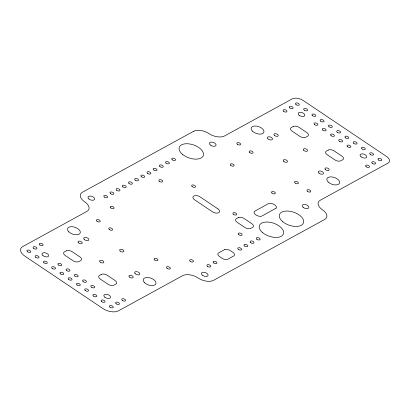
<?xml version="1.0" encoding="UTF-8"?>
<svg xmlns="http://www.w3.org/2000/svg" width="410" height="410" viewBox="0 0 410 410"><rect width="100%" height="100%" fill="white"/><g stroke="black" fill="none" stroke-linecap="round" stroke-linejoin="round"><path stroke-width="0.61" d="M276.073 208.162L262.103 215.957A4.418 2.393 18.9 0 1 256.153 215.065A8.508 4.607 18.9 0 1 255.317 214.481A4.418 2.393 18.9 0 1 254.882 211.109L268.309 203.749A4.418 2.393 18.9 0 1 273.793 204.354A8.508 4.607 18.9 0 1 275.095 205.231A4.418 2.393 18.9 0 1 276.073 208.162M193.561 131.318L82.441 192.213A11.511 6.237 18.9 0 0 84.675 201.807A11.511 6.237 18.9 0 1 86.91 211.401L22.709 246.584A11.511 6.237 18.9 0 0 24.938 256.178L102.9 308.54A11.511 6.237 18.9 0 0 118.403 310.862L182.604 275.679A11.511 6.237 18.9 0 1 198.107 277.995A11.511 6.237 18.9 0 0 213.61 280.317L324.73 219.422A11.511 6.237 18.9 0 0 322.496 209.828L320.61 208.336A11.511 6.237 18.9 0 1 320.266 200.234L388.014 163.103A8.031 4.351 18.9 0 0 386.456 156.41L303.133 100.45A8.031 4.351 18.9 0 0 292.32 98.83L224.567 135.956A11.511 6.237 18.9 0 1 209.064 133.639A11.511 6.237 18.9 0 0 193.561 131.318M66.302 250.864L64.452 251.878A4.418 2.393 18.9 0 0 65.308 255.563L72.939 260.688A4.418 2.393 18.9 0 0 78.889 261.58L80.739 260.565A4.418 2.393 18.9 0 0 79.883 256.88L72.252 251.755A4.418 2.393 18.9 0 0 66.302 250.864M293.196 126.521L291.341 127.536A4.418 2.393 18.9 0 0 292.197 131.22L299.828 136.345A4.418 2.393 18.9 0 0 305.778 137.237L307.633 136.217A4.418 2.393 18.9 0 0 306.772 132.538L299.141 127.413A4.418 2.393 18.9 0 0 293.196 126.521M101.362 274.413L99.512 275.433A4.418 2.393 18.9 0 0 100.368 279.113L107.999 284.238A4.418 2.393 18.9 0 0 113.949 285.129L115.799 284.115A4.418 2.393 18.9 0 0 114.943 280.43L107.312 275.305A4.418 2.393 18.9 0 0 101.362 274.413M328.256 150.07L326.401 151.085A4.418 2.393 18.9 0 0 327.262 154.77L334.888 159.895A4.418 2.393 18.9 0 0 340.838 160.787L342.693 159.772A4.418 2.393 18.9 0 0 341.837 156.087L334.206 150.962A4.418 2.393 18.9 0 0 328.256 150.07M238.23 217.648L236.375 218.663A4.418 2.393 18.9 0 0 237.231 222.343L244.862 227.468A4.418 2.393 18.9 0 0 250.812 228.36L252.668 227.345A4.418 2.393 18.9 0 0 251.812 223.665L244.181 218.535A4.418 2.393 18.9 0 0 238.23 217.648M224.383 249.762L218.673 252.888A4.418 2.393 18.9 0 0 219.529 256.573L222.005 258.233A4.418 2.393 18.9 0 0 227.955 259.125L233.664 255.994A4.418 2.393 18.9 0 0 234.171 253.641L233.92 253.293A4.418 2.393 18.9 0 0 232.808 252.314L230.333 250.648A4.418 2.393 18.9 0 0 224.383 249.762M217.941 208.895L199.998 196.841A4.418 2.393 18.9 0 0 194.048 195.954A8.508 4.607 18.9 0 0 193.433 196.323A4.418 2.393 18.9 0 0 194.596 199.803L212.539 211.852A4.418 2.393 18.9 0 0 218.489 212.744A8.508 4.607 18.9 0 0 218.796 212.575A4.418 2.393 18.9 0 0 217.941 208.895M167.08 268.34A2.009 1.087 18.9 0 0 170.299 268.565A2.009 1.087 18.9 0 0 167.905 266.638A2.009 1.087 18.9 0 0 167.08 268.34M104.863 297.224A3.48 1.886 18.9 0 0 110.444 297.614A3.48 1.886 18.9 0 0 106.298 294.272A3.48 1.886 18.9 0 0 104.863 297.224M42.988 255.671A3.48 1.886 18.9 0 0 48.575 256.055A3.48 1.886 18.9 0 0 44.423 252.714A3.48 1.886 18.9 0 0 42.988 255.671M299.177 115.271A3.48 1.886 18.9 0 0 304.758 115.661A3.48 1.886 18.9 0 0 300.607 112.319A3.48 1.886 18.9 0 0 299.177 115.271M274.444 135.382A2.209 1.194 18.9 0 0 278.088 135.925A2.209 1.194 18.9 0 0 275.812 133.701A2.209 1.194 18.9 0 0 274.444 135.382M325.386 169.596A2.209 1.194 18.9 0 0 329.03 170.145A2.209 1.194 18.9 0 0 326.749 167.915A2.209 1.194 18.9 0 0 325.386 169.596M267.914 138.846A2.675 1.45 18.9 0 0 272.332 139.508A2.675 1.45 18.9 0 0 269.575 136.807A2.675 1.45 18.9 0 0 267.914 138.846M318.857 173.061A2.675 1.45 18.9 0 0 323.275 173.722A2.675 1.45 18.9 0 0 320.512 171.026A2.675 1.45 18.9 0 0 318.857 173.061M303.21 207.393A3.48 1.886 18.9 0 0 308.791 207.783A3.48 1.886 18.9 0 0 304.64 204.441A3.48 1.886 18.9 0 0 303.21 207.393M202.407 275.212A3.48 1.886 18.9 0 0 207.988 275.602A3.48 1.886 18.9 0 0 203.837 272.26A3.48 1.886 18.9 0 0 202.407 275.212M88.97 199.024A3.48 1.886 18.9 0 0 94.556 199.414A3.48 1.886 18.9 0 0 90.405 196.072A3.48 1.886 18.9 0 0 88.97 199.024M84.265 239.491A2.675 1.45 18.9 0 0 88.683 240.152A2.675 1.45 18.9 0 0 85.921 237.457A2.675 1.45 18.9 0 0 84.265 239.491M135.208 273.706A2.675 1.45 18.9 0 0 139.62 274.367A2.675 1.45 18.9 0 0 136.863 271.671A2.675 1.45 18.9 0 0 135.208 273.706M78.448 242.792A2.209 1.194 18.9 0 0 82.087 243.34A2.209 1.194 18.9 0 0 79.812 241.116A2.209 1.194 18.9 0 0 78.448 242.792M129.386 277.011A2.209 1.194 18.9 0 0 133.03 277.555A2.209 1.194 18.9 0 0 130.754 275.33A2.209 1.194 18.9 0 0 129.386 277.011M210.402 145.058A3.48 1.886 18.9 0 0 215.983 145.442A3.48 1.886 18.9 0 0 211.832 142.101A3.48 1.886 18.9 0 0 210.402 145.058M361.046 156.83A3.48 1.886 18.9 0 0 366.632 157.22A3.48 1.886 18.9 0 0 362.481 153.878A3.48 1.886 18.9 0 0 361.046 156.83M230.661 165.338A2.009 1.087 18.9 0 0 233.972 165.83A2.009 1.087 18.9 0 0 231.906 163.81A2.009 1.087 18.9 0 0 230.661 165.338M192.08 186.478A2.009 1.087 18.9 0 0 195.391 186.975A2.009 1.087 18.9 0 0 193.325 184.951A2.009 1.087 18.9 0 0 192.08 186.478M271.912 193.038A2.009 1.087 18.9 0 0 275.223 193.535A2.009 1.087 18.9 0 0 273.152 191.511A2.009 1.087 18.9 0 0 271.912 193.038M233.326 214.184A2.009 1.087 18.9 0 0 236.642 214.681A2.009 1.087 18.9 0 0 234.571 212.657A2.009 1.087 18.9 0 0 233.326 214.184M238.646 234.54A2.009 1.087 18.9 0 0 241.956 235.032A2.009 1.087 18.9 0 0 239.891 233.013A2.009 1.087 18.9 0 0 238.646 234.54M159.244 181.205A2.009 1.087 18.9 0 0 162.555 181.702A2.009 1.087 18.9 0 0 160.489 179.677A2.009 1.087 18.9 0 0 159.244 181.205M110.628 207.849A2.009 1.087 18.9 0 0 113.944 208.341A2.009 1.087 18.9 0 0 111.874 206.322A2.009 1.087 18.9 0 0 110.628 207.849M190.035 261.18A2.009 1.087 18.9 0 0 193.346 261.677A2.009 1.087 18.9 0 0 191.275 259.653A2.009 1.087 18.9 0 0 190.035 261.18M303.774 150.373A2.209 1.194 18.9 0 0 307.413 150.921A2.209 1.194 18.9 0 0 305.137 148.697A2.209 1.194 18.9 0 0 303.774 150.373M283.71 161.371A2.209 1.194 18.9 0 0 287.354 161.914A2.209 1.194 18.9 0 0 285.078 159.69A2.209 1.194 18.9 0 0 283.71 161.371M100.06 262.016A2.209 1.194 18.9 0 0 103.704 262.559A2.209 1.194 18.9 0 0 101.424 260.335A2.209 1.194 18.9 0 0 100.06 262.016M120.12 251.022A2.209 1.194 18.9 0 0 123.764 251.566A2.209 1.194 18.9 0 0 121.488 249.341A2.209 1.194 18.9 0 0 120.12 251.022M328.195 182.06A6.693 3.623 18.9 0 0 339.234 183.711A6.693 3.623 18.9 0 0 332.341 176.971A6.693 3.623 18.9 0 0 328.195 182.06M252.504 131.22A6.693 3.623 18.9 0 0 263.543 132.871A6.693 3.623 18.9 0 0 256.65 126.131A6.693 3.623 18.9 0 0 252.504 131.22M68.854 231.865A6.693 3.623 18.9 0 0 79.894 233.521A6.693 3.623 18.9 0 0 72.995 226.776A6.693 3.623 18.9 0 0 68.854 231.865M144.546 282.705A6.693 3.623 18.9 0 0 155.585 284.356A6.693 3.623 18.9 0 0 148.686 277.616A6.693 3.623 18.9 0 0 144.546 282.705M329.025 126.767A2.009 1.087 18.9 0 0 332.243 126.987A2.009 1.087 18.9 0 0 329.85 125.06A2.009 1.087 18.9 0 0 329.025 126.767M337.271 132.307A2.009 1.087 18.9 0 0 340.495 132.532A2.009 1.087 18.9 0 0 338.101 130.6A2.009 1.087 18.9 0 0 337.271 132.307M345.522 137.847A2.009 1.087 18.9 0 0 348.746 138.073A2.009 1.087 18.9 0 0 346.347 136.146A2.009 1.087 18.9 0 0 345.522 137.847M304.276 110.141A2.009 1.087 18.9 0 0 307.495 110.367A2.009 1.087 18.9 0 0 305.101 108.44A2.009 1.087 18.9 0 0 304.276 110.141M312.522 115.681A2.009 1.087 18.9 0 0 315.746 115.907A2.009 1.087 18.9 0 0 313.353 113.98A2.009 1.087 18.9 0 0 312.522 115.681M320.774 121.222A2.009 1.087 18.9 0 0 323.997 121.447A2.009 1.087 18.9 0 0 321.599 119.52A2.009 1.087 18.9 0 0 320.774 121.222M353.774 143.387A2.009 1.087 18.9 0 0 356.992 143.613A2.009 1.087 18.9 0 0 354.599 141.686A2.009 1.087 18.9 0 0 353.774 143.387M362.02 148.927A2.009 1.087 18.9 0 0 365.243 149.153A2.009 1.087 18.9 0 0 362.85 147.226A2.009 1.087 18.9 0 0 362.02 148.927M370.271 154.473A2.009 1.087 18.9 0 0 373.495 154.693A2.009 1.087 18.9 0 0 371.101 152.766A2.009 1.087 18.9 0 0 370.271 154.473M378.522 160.013A2.009 1.087 18.9 0 0 381.741 160.233A2.009 1.087 18.9 0 0 379.347 158.306A2.009 1.087 18.9 0 0 378.522 160.013M296.025 104.601A2.009 1.087 18.9 0 0 299.249 104.827A2.009 1.087 18.9 0 0 296.85 102.9A2.009 1.087 18.9 0 0 296.025 104.601M314.603 124.609A2.009 1.087 18.9 0 0 317.822 124.83A2.009 1.087 18.9 0 0 315.428 122.903A2.009 1.087 18.9 0 0 314.603 124.609M322.849 130.149A2.009 1.087 18.9 0 0 326.073 130.37A2.009 1.087 18.9 0 0 323.68 128.443A2.009 1.087 18.9 0 0 322.849 130.149M331.101 135.689A2.009 1.087 18.9 0 0 334.324 135.915A2.009 1.087 18.9 0 0 331.926 133.988A2.009 1.087 18.9 0 0 331.101 135.689M339.352 141.23A2.009 1.087 18.9 0 0 342.57 141.455A2.009 1.087 18.9 0 0 340.177 139.528A2.009 1.087 18.9 0 0 339.352 141.23M347.598 146.77A2.009 1.087 18.9 0 0 350.822 146.995A2.009 1.087 18.9 0 0 348.428 145.068A2.009 1.087 18.9 0 0 347.598 146.77M91.415 287.169A2.009 1.087 18.9 0 0 94.638 287.395A2.009 1.087 18.9 0 0 92.24 285.462A2.009 1.087 18.9 0 0 91.415 287.169M83.163 281.629A2.009 1.087 18.9 0 0 86.387 281.849A2.009 1.087 18.9 0 0 83.994 279.922A2.009 1.087 18.9 0 0 83.163 281.629M66.666 270.544A2.009 1.087 18.9 0 0 69.89 270.769A2.009 1.087 18.9 0 0 67.491 268.842A2.009 1.087 18.9 0 0 66.666 270.544M74.917 276.084A2.009 1.087 18.9 0 0 78.136 276.309A2.009 1.087 18.9 0 0 75.742 274.382A2.009 1.087 18.9 0 0 74.917 276.084M109.993 307.172A2.009 1.087 18.9 0 0 113.211 307.397A2.009 1.087 18.9 0 0 110.818 305.47A2.009 1.087 18.9 0 0 109.993 307.172M58.415 265.003A2.009 1.087 18.9 0 0 61.638 265.229A2.009 1.087 18.9 0 0 59.245 263.302A2.009 1.087 18.9 0 0 58.415 265.003M101.742 301.632A2.009 1.087 18.9 0 0 104.96 301.857A2.009 1.087 18.9 0 0 102.567 299.93A2.009 1.087 18.9 0 0 101.742 301.632M93.49 296.092A2.009 1.087 18.9 0 0 96.714 296.317A2.009 1.087 18.9 0 0 94.32 294.39A2.009 1.087 18.9 0 0 93.49 296.092M85.244 290.552A2.009 1.087 18.9 0 0 88.463 290.777A2.009 1.087 18.9 0 0 86.069 288.85A2.009 1.087 18.9 0 0 85.244 290.552M76.993 285.011A2.009 1.087 18.9 0 0 80.211 285.232A2.009 1.087 18.9 0 0 77.818 283.305A2.009 1.087 18.9 0 0 76.993 285.011M68.742 279.471A2.009 1.087 18.9 0 0 71.965 279.692A2.009 1.087 18.9 0 0 69.567 277.765A2.009 1.087 18.9 0 0 68.742 279.471M60.49 273.926A2.009 1.087 18.9 0 0 63.714 274.152A2.009 1.087 18.9 0 0 61.321 272.225A2.009 1.087 18.9 0 0 60.49 273.926M52.244 268.386A2.009 1.087 18.9 0 0 55.463 268.611A2.009 1.087 18.9 0 0 53.069 266.684A2.009 1.087 18.9 0 0 52.244 268.386M35.742 257.306A2.009 1.087 18.9 0 0 38.965 257.531A2.009 1.087 18.9 0 0 36.572 255.599A2.009 1.087 18.9 0 0 35.742 257.306M43.993 262.846A2.009 1.087 18.9 0 0 47.217 263.071A2.009 1.087 18.9 0 0 44.818 261.144A2.009 1.087 18.9 0 0 43.993 262.846M27.496 251.766A2.009 1.087 18.9 0 0 30.714 251.986A2.009 1.087 18.9 0 0 28.321 250.059A2.009 1.087 18.9 0 0 27.496 251.766M116.163 303.789A2.009 1.087 18.9 0 0 119.387 304.015A2.009 1.087 18.9 0 0 116.988 302.088A2.009 1.087 18.9 0 0 116.163 303.789M33.666 248.383A2.009 1.087 18.9 0 0 36.89 248.603A2.009 1.087 18.9 0 0 34.496 246.676A2.009 1.087 18.9 0 0 33.666 248.383M122.339 300.407A2.009 1.087 18.9 0 0 125.557 300.632A2.009 1.087 18.9 0 0 123.164 298.705A2.009 1.087 18.9 0 0 122.339 300.407M372.347 163.395A2.009 1.087 18.9 0 0 375.57 163.621A2.009 1.087 18.9 0 0 373.177 161.689A2.009 1.087 18.9 0 0 372.347 163.395M39.842 244.995A2.009 1.087 18.9 0 0 43.06 245.221A2.009 1.087 18.9 0 0 40.667 243.294A2.009 1.087 18.9 0 0 39.842 244.995M289.849 107.984A2.009 1.087 18.9 0 0 293.073 108.209A2.009 1.087 18.9 0 0 290.68 106.282A2.009 1.087 18.9 0 0 289.849 107.984M366.176 166.778A2.009 1.087 18.9 0 0 369.395 167.003A2.009 1.087 18.9 0 0 367.001 165.076A2.009 1.087 18.9 0 0 366.176 166.778M283.679 111.366A2.009 1.087 18.9 0 0 286.903 111.592A2.009 1.087 18.9 0 0 284.504 109.665A2.009 1.087 18.9 0 0 283.679 111.366M307.515 191.378A2.009 1.087 18.9 0 0 310.739 191.603A2.009 1.087 18.9 0 0 308.346 189.676A2.009 1.087 18.9 0 0 307.515 191.378M295.144 183.065A2.009 1.087 18.9 0 0 298.362 183.29A2.009 1.087 18.9 0 0 295.969 181.363A2.009 1.087 18.9 0 0 295.144 183.065M237.395 144.279A2.009 1.087 18.9 0 0 240.614 144.504A2.009 1.087 18.9 0 0 238.22 142.577A2.009 1.087 18.9 0 0 237.395 144.279M249.767 152.592A2.009 1.087 18.9 0 0 252.99 152.812A2.009 1.087 18.9 0 0 250.597 150.885A2.009 1.087 18.9 0 0 249.767 152.592M109.332 229.554A2.009 1.087 18.9 0 0 112.55 229.779A2.009 1.087 18.9 0 0 110.157 227.852A2.009 1.087 18.9 0 0 109.332 229.554M154.703 260.032A2.009 1.087 18.9 0 0 157.927 260.253A2.009 1.087 18.9 0 0 155.528 258.326A2.009 1.087 18.9 0 0 154.703 260.032M147.59 173.368A2.009 1.087 18.9 0 0 150.813 173.594A2.009 1.087 18.9 0 0 148.415 171.667A2.009 1.087 18.9 0 0 147.59 173.368M96.955 221.241A2.009 1.087 18.9 0 0 100.178 221.467A2.009 1.087 18.9 0 0 97.785 219.54A2.009 1.087 18.9 0 0 96.955 221.241M153.76 169.986A2.009 1.087 18.9 0 0 156.984 170.212A2.009 1.087 18.9 0 0 154.59 168.284A2.009 1.087 18.9 0 0 153.76 169.986M159.936 166.603A2.009 1.087 18.9 0 0 163.159 166.829A2.009 1.087 18.9 0 0 160.761 164.902A2.009 1.087 18.9 0 0 159.936 166.603M250.71 242.633A2.009 1.087 18.9 0 0 253.933 242.858A2.009 1.087 18.9 0 0 251.535 240.931A2.009 1.087 18.9 0 0 250.71 242.633M256.885 239.25A2.009 1.087 18.9 0 0 260.104 239.476A2.009 1.087 18.9 0 0 257.711 237.549A2.009 1.087 18.9 0 0 256.885 239.25M129.068 183.521A2.009 1.087 18.9 0 0 132.292 183.741A2.009 1.087 18.9 0 0 129.898 181.814A2.009 1.087 18.9 0 0 129.068 183.521M135.244 180.139A2.009 1.087 18.9 0 0 138.462 180.359A2.009 1.087 18.9 0 0 136.069 178.432A2.009 1.087 18.9 0 0 135.244 180.139M141.414 176.751A2.009 1.087 18.9 0 0 144.638 176.976A2.009 1.087 18.9 0 0 142.244 175.049A2.009 1.087 18.9 0 0 141.414 176.751M238.364 249.398A2.009 1.087 18.9 0 0 241.587 249.623A2.009 1.087 18.9 0 0 239.189 247.696A2.009 1.087 18.9 0 0 238.364 249.398M244.534 246.015A2.009 1.087 18.9 0 0 247.758 246.241A2.009 1.087 18.9 0 0 245.364 244.314A2.009 1.087 18.9 0 0 244.534 246.015M110.551 193.669A2.009 1.087 18.9 0 0 113.77 193.894A2.009 1.087 18.9 0 0 111.376 191.967A2.009 1.087 18.9 0 0 110.551 193.669M104.376 197.051A2.009 1.087 18.9 0 0 107.599 197.277A2.009 1.087 18.9 0 0 105.206 195.35A2.009 1.087 18.9 0 0 104.376 197.051M122.897 186.904A2.009 1.087 18.9 0 0 126.116 187.124A2.009 1.087 18.9 0 0 123.723 185.197A2.009 1.087 18.9 0 0 122.897 186.904M116.722 190.286A2.009 1.087 18.9 0 0 119.945 190.512A2.009 1.087 18.9 0 0 117.552 188.585A2.009 1.087 18.9 0 0 116.722 190.286M207.496 266.315A2.009 1.087 18.9 0 0 210.719 266.541A2.009 1.087 18.9 0 0 208.326 264.614A2.009 1.087 18.9 0 0 207.496 266.315M213.671 262.933A2.009 1.087 18.9 0 0 216.895 263.159A2.009 1.087 18.9 0 0 214.497 261.226A2.009 1.087 18.9 0 0 213.671 262.933M282.787 221.743A12.715 6.888 18.9 0 0 303.277 223.368A12.715 6.888 18.9 0 0 288.348 211.078A12.715 6.888 18.9 0 0 282.787 221.743M182.599 154.447A12.715 6.888 18.9 0 0 203.088 156.072A12.715 6.888 18.9 0 0 188.154 143.782A12.715 6.888 18.9 0 0 182.599 154.447M166.106 163.221A2.009 1.087 18.9 0 0 169.33 163.446A2.009 1.087 18.9 0 0 166.937 161.519A2.009 1.087 18.9 0 0 166.106 163.221M262.723 232.736A12.715 6.888 18.9 0 0 283.213 234.366A12.715 6.888 18.9 0 0 268.284 222.071A12.715 6.888 18.9 0 0 262.723 232.736M172.282 159.838A2.009 1.087 18.9 0 0 175.506 160.064A2.009 1.087 18.9 0 0 173.107 158.137A2.009 1.087 18.9 0 0 172.282 159.838"/></g></svg>
